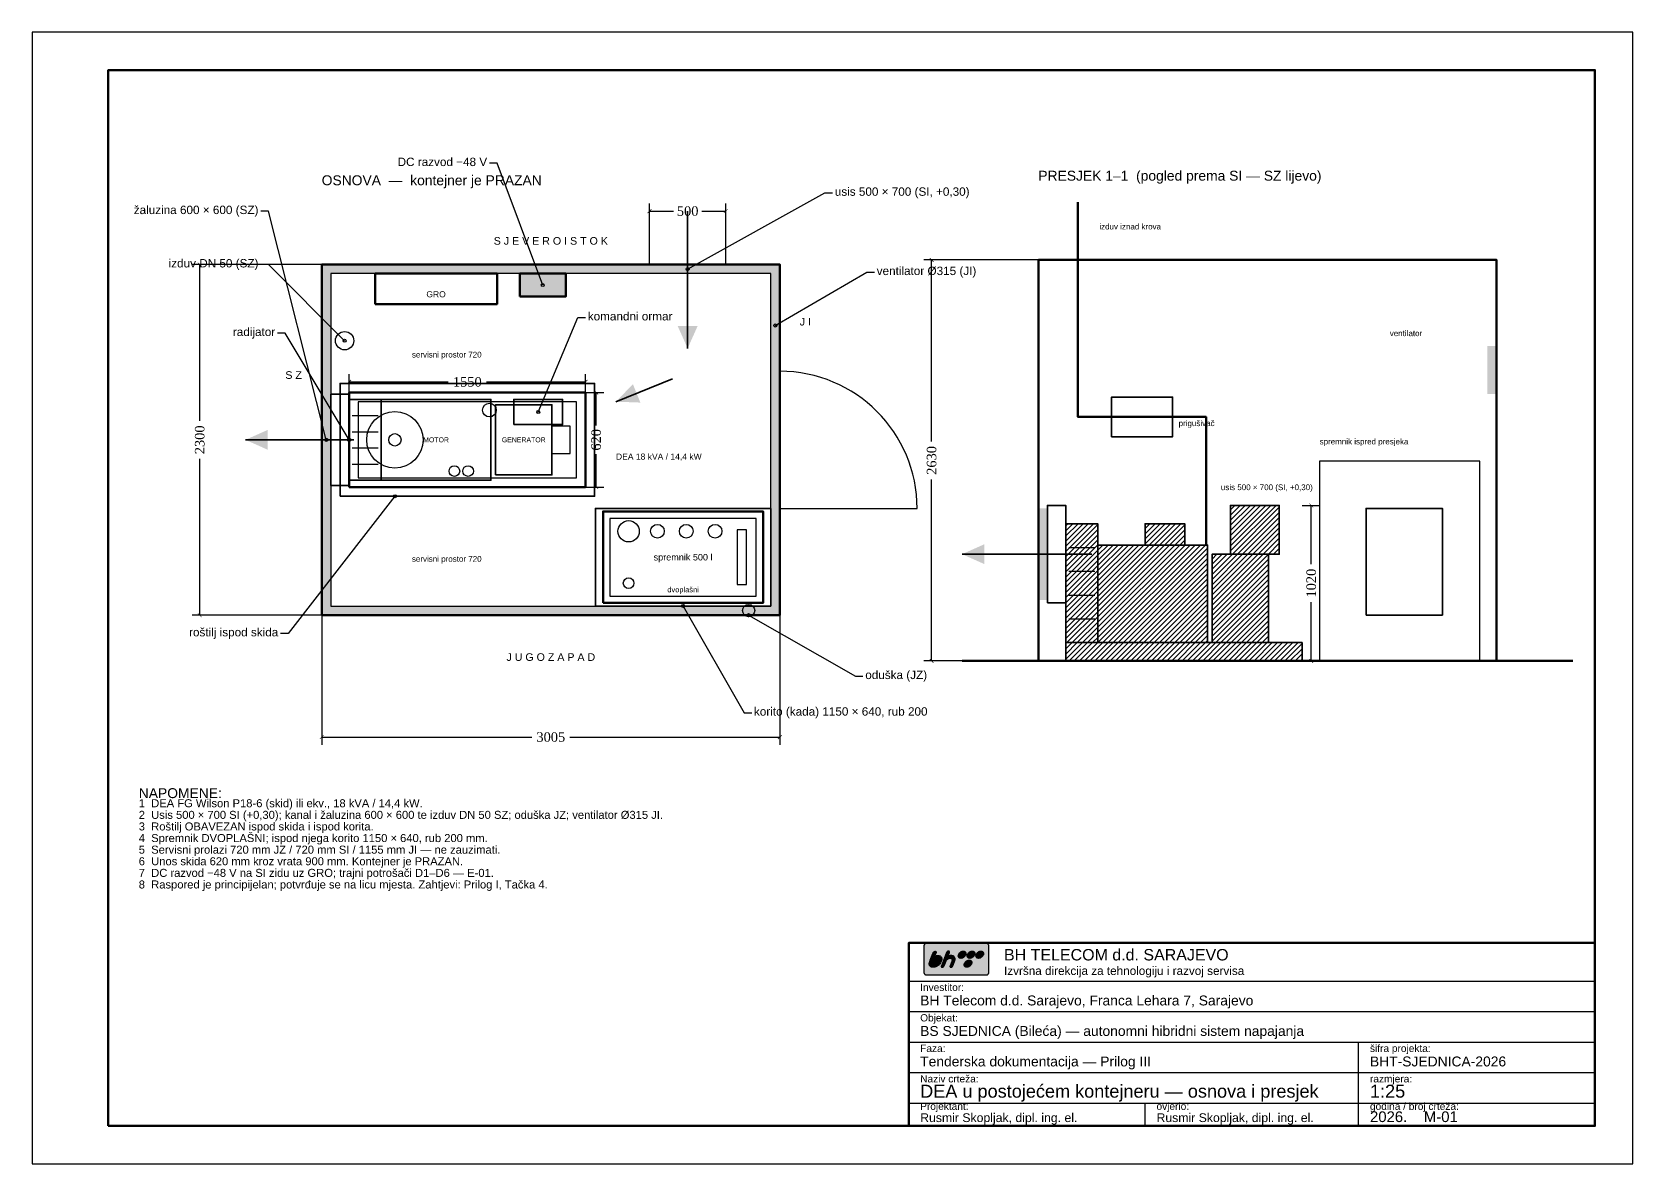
# Model space of a CAD drawing. Header units: millimetres. Extents: x 0 to 10500, y 0 to 7425.
import ezdxf
from ezdxf.enums import TextEntityAlignment as Align

# ---------------------------------------------------------------- set-up
doc = ezdxf.new("R2010")
doc.units = ezdxf.units.MM
for name, color, linetype in [('Agregat', 30, 'Continuous'), ('Izvod', 253, 'Continuous'), ('Konstrukcija', 5, 'Continuous'), ('Kote', 7, 'Continuous'), ('Novi1', 30, 'Continuous'), ('Objekat', 6, 'Continuous'), ('Okvir', 3, 'Continuous'), ('Orijentacija', 1, 'Continuous'), ('Sakriveno', 15, 'Continuous'), ('Tekst', 253, 'Continuous'), ('Ventilacija', 4, 'Continuous')]:
    doc.layers.add(name, color=color, linetype=linetype)
doc.styles.add('20', font='arial.ttf')
doc.styles.get("Standard").update_dxf_attribs({"font": 'times.ttf'})
doc.dimstyles.new('M 25', dxfattribs={"dimscale": 25, "dimtxt": 2.5, "dimasz": 1, "dimexe": 2, "dimexo": 0, "dimtad": 1, "dimdec": 0, "dimtxsty": 'Standard', "dimblk": 'ARCHTICK', "dimcen": 2.5, "dimazin": 3, "dimtfac": 1, "dimtmove": 0, "dimatfit": 3, "dimarcsym": 0})

# ---------------------------------------------------------------- blocks, each defined once
blk = doc.blocks.new('_ARCHTICK')
at = {"color": 0, "linetype": 'ByBlock', "const_width": 0.15}
blk.add_lwpolyline([(-0.5, -0.5), (0.5, 0.5)], dxfattribs=at)
blk = doc.blocks.new('*D3')
for p, q in [((2080, 5060), (2080, 5180)), ((3630, 5060), (3630, 5180)), ((2080, 5130), (2730, 5130)), ((2980, 5130), (3630, 5130))]:
    blk.add_line(p, q)
at = {"layer": 'Defpoints'}
for p in [(2080, 5130), (2080, 5060), (3630, 5060)]:
    blk.add_point(p, dxfattribs=at)
at = {"layer": 'Kote', "xscale": 25, "yscale": 25, "rotation": 180}
blk.add_blockref('_ARCHTICK', (2080, 5130), dxfattribs=at)
at = {"layer": 'Kote', "xscale": 25, "yscale": 25}
blk.add_blockref('_ARCHTICK', (3630, 5130), dxfattribs=at)
at = {"layer": 'Kote', "insert": (2855, 5130), "char_height": 62.5, "attachment_point": 5}
blk.add_mtext('1550', dxfattribs=at)
blk = doc.blocks.new('*D4')
for p, q in [((3630, 5060), (3750, 5060)), ((3700, 4843.75), (3700, 5060)), ((3700, 4440), (3700, 4656.25)), ((3630, 4440), (3750, 4440))]:
    blk.add_line(p, q)
at = {"layer": 'Defpoints'}
for p in [(3630, 5060), (3630, 4440), (3700, 4440)]:
    blk.add_point(p, dxfattribs=at)
at = {"layer": 'Kote', "xscale": 25, "yscale": 25}
for p, rotation in [((3700, 5060), 90), ((3700, 4440), 270)]:
    blk.add_blockref('_ARCHTICK', p, dxfattribs=dict(at, rotation=rotation))
at = {"layer": 'Kote', "insert": (3700, 4750), "char_height": 62.5, "attachment_point": 5, "rotation": 90}
blk.add_mtext('620', dxfattribs=at)
blk = doc.blocks.new('*D5')
for p, q in [((1900, 3600), (1900, 2750)), ((4905, 3600), (4905, 2750)), ((1900, 2800), (3277.5, 2800)), ((3527.5, 2800), (4905, 2800))]:
    blk.add_line(p, q)
at = {"layer": 'Defpoints'}
for p in [(1900, 3600), (4905, 3600), (1900, 2800)]:
    blk.add_point(p, dxfattribs=at)
at = {"layer": 'Kote', "xscale": 25, "yscale": 25, "rotation": 180}
blk.add_blockref('_ARCHTICK', (1900, 2800), dxfattribs=at)
at = {"layer": 'Kote', "xscale": 25, "yscale": 25}
blk.add_blockref('_ARCHTICK', (4905, 2800), dxfattribs=at)
at = {"layer": 'Kote', "insert": (3402.5, 2800), "char_height": 62.5, "attachment_point": 5}
blk.add_mtext('3005', dxfattribs=at)
blk = doc.blocks.new('*D6')
for p, q in [((1900, 5900), (1050, 5900)), ((1100, 4875), (1100, 5900)), ((1100, 3600), (1100, 4625)), ((1900, 3600), (1050, 3600))]:
    blk.add_line(p, q)
at = {"layer": 'Defpoints'}
for p in [(1900, 5900), (1100, 3600), (1900, 3600)]:
    blk.add_point(p, dxfattribs=at)
at = {"layer": 'Kote', "xscale": 25, "yscale": 25}
for p, rotation in [((1100, 5900), 90), ((1100, 3600), 270)]:
    blk.add_blockref('_ARCHTICK', p, dxfattribs=dict(at, rotation=rotation))
at = {"layer": 'Kote', "insert": (1100, 4750), "char_height": 62.5, "attachment_point": 5, "rotation": 90}
blk.add_mtext('2300', dxfattribs=at)
blk = doc.blocks.new('*D7')
for p, q in [((4050, 5900), (4050, 6300)), ((4550, 5900), (4550, 6300)), ((4050, 6250), (4206.25, 6250)), ((4393.75, 6250), (4550, 6250))]:
    blk.add_line(p, q)
at = {"layer": 'Defpoints'}
for p in [(4050, 6250), (4050, 5900), (4550, 5900)]:
    blk.add_point(p, dxfattribs=at)
at = {"layer": 'Kote', "xscale": 25, "yscale": 25, "rotation": 180}
blk.add_blockref('_ARCHTICK', (4050, 6250), dxfattribs=at)
at = {"layer": 'Kote', "xscale": 25, "yscale": 25}
blk.add_blockref('_ARCHTICK', (4550, 6250), dxfattribs=at)
at = {"layer": 'Kote', "insert": (4300, 6250), "char_height": 62.5, "attachment_point": 5}
blk.add_mtext('500', dxfattribs=at)
blk = doc.blocks.new('*D8')
for p, q in [((8330, 4320), (8440, 4320)), ((8390, 3935), (8390, 4320)), ((8390, 3300), (8390, 3685)), ((8330, 3300), (8440, 3300))]:
    blk.add_line(p, q)
at = {"layer": 'Defpoints'}
for p in [(8330, 4320), (8330, 3300), (8390, 3300)]:
    blk.add_point(p, dxfattribs=at)
at = {"layer": 'Kote', "xscale": 25, "yscale": 25}
for p, rotation in [((8390, 4320), 90), ((8390, 3300), 270)]:
    blk.add_blockref('_ARCHTICK', p, dxfattribs=dict(at, rotation=rotation))
at = {"layer": 'Kote', "insert": (8390, 3810), "char_height": 62.5, "attachment_point": 5, "rotation": 90}
blk.add_mtext('1020', dxfattribs=at)
blk = doc.blocks.new('*D9')
for p, q in [((6600, 5930), (5850, 5930)), ((5900, 4740), (5900, 5930)), ((5900, 3300), (5900, 4490)), ((6600, 3300), (5850, 3300))]:
    blk.add_line(p, q)
at = {"layer": 'Defpoints'}
for p in [(6600, 5930), (5900, 3300), (6600, 3300)]:
    blk.add_point(p, dxfattribs=at)
at = {"layer": 'Kote', "xscale": 25, "yscale": 25}
for p, rotation in [((5900, 5930), 90), ((5900, 3300), 270)]:
    blk.add_blockref('_ARCHTICK', p, dxfattribs=dict(at, rotation=rotation))
at = {"layer": 'Kote', "insert": (5900, 4615), "char_height": 62.5, "attachment_point": 5, "rotation": 90}
blk.add_mtext('2630', dxfattribs=at)

msp = doc.modelspace()

# ---------------------------------------------------------------- hatches: boundary and pattern name
at = {"layer": 'Agregat'}
h = msp.add_hatch(dxfattribs=at)
h.set_pattern_fill('ANSI31', scale=7.5)
h.paths.add_polyline_path([(7860, 4000), (8180, 4000), (8180, 4320), (7860, 4320)])
h = msp.add_hatch(dxfattribs=at)
h.set_pattern_fill('ANSI31', scale=7.5)
h.paths.add_polyline_path([(6780, 3420), (6990, 3420), (6990, 4200), (6780, 4200)])
h = msp.add_hatch(dxfattribs=at)
h.set_pattern_fill('ANSI31', scale=7.5)
h.paths.add_polyline_path([(7300, 4060), (7560, 4060), (7560, 4200), (7300, 4200)])
h = msp.add_hatch(dxfattribs=at)
h.set_pattern_fill('ANSI31', scale=7.5)
h.paths.add_polyline_path([(6990, 3420), (7710, 3420), (7710, 4060), (6990, 4060)])
h = msp.add_hatch(dxfattribs=at)
h.set_pattern_fill('ANSI31', scale=7.5)
h.paths.add_polyline_path([(7740, 3420), (8110, 3420), (8110, 4000), (7740, 4000)])
h = msp.add_hatch(dxfattribs=at)
h.set_pattern_fill('ANSI31', scale=7.5)
h.paths.add_polyline_path([(6780, 3300), (8330, 3300), (8330, 3420), (6780, 3420)])
at = {"layer": 'Novi1'}
msp.add_hatch(color=30, dxfattribs=at).paths.add_polyline_path([(3200, 5690), (3500, 5690), (3500, 5840), (3200, 5840)])
at = {"layer": 'Objekat'}
for color, points in [(8, [(1900, 5840), (4905, 5840), (4905, 5900), (1900, 5900)]), (8, [(1900, 3660), (1960, 3660), (1960, 5840), (1900, 5840)]), (8, [(4845, 3660), (4905, 3660), (4905, 5840), (4845, 5840)]), (0, [(4845, 4300), (4905, 4300), (4905, 5200), (4845, 5200)]), (8, [(1900, 3600), (4905, 3600), (4905, 3660), (1900, 3660)])]:
    msp.add_hatch(color=color, dxfattribs=at).paths.add_polyline_path(points)
at = {"layer": 'Okvir'}
for color, points in [(30, [(5865.2, 1240), (6259.8, 1240), (6261.8, 1240.2), (6263.8, 1240.6), (6265.7, 1241.3), (6267.4, 1242.3), (6269.1, 1243.5), (6270.5, 1244.9), (6271.8, 1246.4), (6272.9, 1248.2), (6273.8, 1250.1), (6274.5, 1252.2), (6274.9, 1254.3), (6275, 1256.5), (6275, 1430.2), (6274.9, 1432.4), (6274.5, 1434.5), (6273.8, 1436.6), (6272.9, 1438.5), (6271.8, 1440.2), (6270.5, 1441.8), (6269.1, 1443.2), (6267.4, 1444.4), (6265.7, 1445.4), (6263.8, 1446.1), (6261.8, 1446.5), (6259.8, 1446.7), (5865.2, 1446.7), (5863.2, 1446.5), (5861.2, 1446.1), (5859.3, 1445.4), (5857.6, 1444.4), (5855.9, 1443.2), (5854.5, 1441.8), (5853.2, 1440.2), (5852.1, 1438.5), (5851.2, 1436.6), (5850.5, 1434.5), (5850.1, 1432.4), (5850, 1430.2), (5850, 1256.5), (5850.1, 1254.3), (5850.5, 1252.2), (5851.2, 1250.1), (5852.1, 1248.2), (5853.2, 1246.4), (5854.5, 1244.9), (5855.9, 1243.5), (5857.6, 1242.3), (5859.3, 1241.3), (5861.2, 1240.6), (5863.2, 1240.2)]), (7, [(5963.6, 1329), (5961.1, 1323.6), (5958.2, 1318.4), (5954.8, 1313.6), (5951, 1309.1), (5946.8, 1305), (5942.3, 1301.4), (5937.5, 1298.2), (5932.4, 1295.5), (5927.1, 1293.4), (5921.7, 1291.8), (5916.2, 1290.8), (5910.6, 1290.5), (5907.7, 1290.5), (5905, 1290.8), (5902.5, 1291.2), (5900.2, 1291.7), (5898, 1292.4), (5896, 1293.2), (5894.1, 1294.2), (5892.4, 1295.4), (5890.8, 1296.6), (5889.5, 1298.1), (5888.2, 1299.6), (5887.1, 1301.4), (5886, 1303.8), (5885.3, 1306.2), (5884.8, 1308.7), (5884.6, 1311.2), (5884.6, 1313.8), (5884.9, 1316.4), (5885.4, 1319), (5886, 1321.7), (5886.8, 1324.5), (5887.7, 1327.3), (5888.8, 1330.2), (5889.9, 1333.1), (5889.9, 1333.1), (5889.9, 1333.1), (5889.9, 1333.1), (5889.9, 1333.1), (5889.9, 1333.2), (5889.9, 1333.2), (5889.9, 1333.2), (5889.9, 1333.3), (5890, 1333.3), (5890, 1333.3), (5890, 1333.4), (5890, 1333.4), (5891.4, 1336.8), (5908.8, 1380.6), (5910.7, 1386), (5911.1, 1386.7), (5911.4, 1387.4), (5911.8, 1388), (5912.2, 1388.7), (5912.6, 1389.3), (5913.1, 1389.8), (5913.6, 1390.4), (5914.1, 1390.9), (5914.6, 1391.4), (5915.2, 1391.9), (5915.8, 1392.4), (5916.4, 1392.8), (5916.9, 1393.2), (5917.5, 1393.5), (5918.1, 1393.8), (5918.6, 1394.1), (5919.2, 1394.3), (5919.8, 1394.5), (5920.4, 1394.7), (5921, 1394.8), (5921.6, 1394.9), (5922.2, 1395), (5922.8, 1395.1), (5923.4, 1395.1), (5924, 1395.1), (5924.6, 1395), (5925.1, 1394.9), (5925.7, 1394.8), (5926.2, 1394.7), (5926.6, 1394.5), (5927.1, 1394.3), (5927.5, 1394), (5927.9, 1393.7), (5928.2, 1393.4), (5928.5, 1393), (5928.8, 1392.7), (5929, 1392.2), (5929.3, 1391.8), (5929.4, 1391.3), (5929.5, 1390.9), (5929.6, 1390.3), (5929.7, 1389.8), (5929.6, 1389.2), (5929.6, 1388.7), (5929.5, 1388), (5929.3, 1387.4), (5929.2, 1386.7), (5928.9, 1386), (5926.8, 1380.8), (5926.8, 1380.8), (5926.8, 1380.8), (5926.8, 1380.8), (5926.8, 1380.8), (5926.8, 1380.8), (5926.8, 1380.8), (5926.8, 1380.7), (5926.8, 1380.7), (5926.8, 1380.7), (5926.8, 1380.7), (5926.8, 1380.6), (5926.8, 1380.6), (5919.3, 1362.1), (5921.1, 1362.9), (5922.9, 1363.7), (5924.6, 1364.4), (5926.4, 1365), (5928.2, 1365.6), (5930.1, 1366.1), (5931.9, 1366.5), (5933.7, 1366.9), (5935.6, 1367.2), (5937.4, 1367.4), (5939.3, 1367.5), (5941.1, 1367.6), (5946.4, 1367.2), (5951, 1366.2), (5955.1, 1364.6), (5958.6, 1362.4), (5961.6, 1359.7), (5963.8, 1356.4), (5965.5, 1352.7), (5966.5, 1348.6), (5966.8, 1344.2), (5966.5, 1339.4), (5965.4, 1334.3)]), (7, [(6028, 1367.6), (6026.2, 1367.5), (6024.4, 1367.4), (6022.6, 1367.2), (6020.7, 1366.9), (6018.9, 1366.5), (6017.1, 1366.1), (6015.3, 1365.6), (6013.5, 1365), (6011.8, 1364.4), (6010, 1363.7), (6008.3, 1362.9), (6006.6, 1362.1), (6008.5, 1367.3), (6016.5, 1387.1), (6016.8, 1387.8), (6017, 1388.5), (6017.1, 1389.1), (6017.2, 1389.7), (6017.3, 1390.3), (6017.3, 1390.9), (6017.3, 1391.4), (6017.2, 1392), (6017.1, 1392.5), (6016.9, 1392.9), (6016.6, 1393.4), (6016.3, 1393.8), (6016.1, 1394.2), (6015.8, 1394.5), (6015.4, 1394.9), (6015, 1395.1), (6014.6, 1395.4), (6014.2, 1395.6), (6013.7, 1395.8), (6013.2, 1396), (6012.7, 1396.1), (6012.1, 1396.2), (6011.6, 1396.2), (6011, 1396.2), (6010.4, 1396.2), (6009.8, 1396.2), (6009.2, 1396.1), (6008.6, 1396), (6008, 1395.8), (6007.4, 1395.6), (6006.8, 1395.4), (6006.2, 1395.2), (6005.7, 1394.9), (6005.1, 1394.6), (6004.5, 1394.3), (6004, 1394), (6003.3, 1393.5), (6002.7, 1393), (6002.2, 1392.5), (6001.6, 1392), (6001.1, 1391.5), (6000.6, 1390.9), (6000.2, 1390.3), (5999.8, 1389.7), (5999.4, 1389.1), (5999.1, 1388.5), (5998.7, 1387.8), (5998.4, 1387.1), (5963.8, 1299.4), (5963.5, 1298.7), (5963.3, 1298.1), (5963.2, 1297.4), (5963, 1296.8), (5963, 1296.2), (5963, 1295.6), (5963, 1295.1), (5963.1, 1294.6), (5963.3, 1294.1), (5963.4, 1293.6), (5963.7, 1293.2), (5963.9, 1292.7), (5964.2, 1292.4), (5964.6, 1292.1), (5964.9, 1291.8), (5965.3, 1291.5), (5965.7, 1291.3), (5966.1, 1291), (5966.6, 1290.9), (5967.1, 1290.7), (5967.6, 1290.6), (5968.1, 1290.5), (5968.7, 1290.5), (5969.3, 1290.5), (5969.9, 1290.5), (5970.5, 1290.5), (5971.1, 1290.6), (5971.7, 1290.7), (5972.3, 1290.9), (5972.9, 1291), (5973.5, 1291.3), (5974.1, 1291.5), (5974.7, 1291.8), (5975.3, 1292.1), (5975.9, 1292.4), (5976.5, 1292.7), (5977.1, 1293.2), (5977.6, 1293.6), (5978.2, 1294.1), (5978.7, 1294.6), (5979.2, 1295.1), (5979.6, 1295.6), (5980.1, 1296.2), (5980.5, 1296.8), (5980.9, 1297.4), (5981.2, 1298.1), (5981.5, 1298.7), (5981.8, 1299.4), (5994.5, 1331.6), (5995.9, 1334.1), (5997.5, 1336.5), (5999.3, 1338.8), (6001.2, 1340.8), (6003.3, 1342.7), (6005.6, 1344.4), (6007.9, 1345.9), (6010.4, 1347.2), (6012.9, 1348.2), (6015.6, 1348.9), (6018.2, 1349.4), (6020.9, 1349.5), (6023.7, 1349.3), (6026.3, 1348.8), (6028.4, 1348), (6030.3, 1346.8), (6031.8, 1345.4), (6033, 1343.7), (6033.8, 1341.7), (6034.3, 1339.5), (6034.4, 1337.2), (6034.2, 1334.6), (6033.6, 1331.9), (6032.6, 1329), (6021.2, 1299.6), (6021, 1298.9), (6020.7, 1298.2), (6020.6, 1297.5), (6020.5, 1296.9), (6020.4, 1296.3), (6020.4, 1295.7), (6020.5, 1295.1), (6020.6, 1294.6), (6020.7, 1294.1), (6020.9, 1293.7), (6021.1, 1293.3), (6021.4, 1292.9), (6021.7, 1292.5), (6022, 1292.2), (6022.4, 1291.8), (6022.7, 1291.5), (6023.1, 1291.3), (6023.6, 1291.1), (6024, 1290.9), (6024.5, 1290.7), (6025, 1290.6), (6025.6, 1290.5), (6026.1, 1290.5), (6026.7, 1290.5), (6027.4, 1290.5), (6028, 1290.5), (6028.6, 1290.6), (6029.2, 1290.7), (6029.8, 1290.9), (6030.4, 1291.1), (6031, 1291.3), (6031.6, 1291.5), (6032.2, 1291.8), (6032.8, 1292.2), (6033.5, 1292.5), (6034.1, 1292.9), (6034.7, 1293.3), (6035.2, 1293.7), (6035.8, 1294.1), (6036.3, 1294.6), (6036.8, 1295.1), (6037.2, 1295.7), (6037.6, 1296.3), (6038, 1296.9), (6038.4, 1297.5), (6038.7, 1298.2), (6039, 1298.9), (6039.3, 1299.6), (6050.7, 1329), (6052.4, 1334.3), (6053.5, 1339.4), (6053.8, 1344.2), (6053.5, 1348.6), (6052.5, 1352.7), (6050.8, 1356.4), (6048.5, 1359.7), (6045.6, 1362.4), (6042.1, 1364.6), (6038, 1366.2), (6033.3, 1367.2)]), (7, [(6107.6, 1396.2), (6110.7, 1396), (6113.6, 1395.4), (6116.2, 1394.4), (6118.4, 1393), (6120.4, 1391.3), (6122, 1389.2), (6123.2, 1386.9), (6124.1, 1384.4), (6124.6, 1381.7), (6124.6, 1378.8), (6124.2, 1375.7), (6123.4, 1372.5), (6122.1, 1369.3), (6120.5, 1366.2), (6118.5, 1363.3), (6116.3, 1360.6), (6113.7, 1358.1), (6111, 1355.8), (6108.1, 1353.8), (6105, 1352.1), (6101.8, 1350.7), (6098.6, 1349.7), (6095.3, 1349.1), (6092, 1348.9), (6088.9, 1349.1), (6086, 1349.7), (6083.4, 1350.7), (6081.1, 1352.1), (6079.2, 1353.8), (6077.6, 1355.8), (6076.3, 1358.1), (6075.5, 1360.6), (6075, 1363.3), (6075, 1366.2), (6075.4, 1369.3), (6076.2, 1372.5), (6077.5, 1375.7), (6079.1, 1378.8), (6081.1, 1381.7), (6083.3, 1384.4), (6085.9, 1386.9), (6088.6, 1389.2), (6091.6, 1391.3), (6094.6, 1393), (6097.8, 1394.4), (6101.1, 1395.4), (6104.3, 1396)]), (7, [(6165.9, 1396.2), (6169, 1396), (6171.9, 1395.4), (6174.5, 1394.4), (6176.8, 1393), (6178.8, 1391.3), (6180.4, 1389.2), (6181.6, 1386.9), (6182.5, 1384.4), (6183, 1381.7), (6183, 1378.8), (6182.7, 1375.7), (6181.8, 1372.5), (6180.6, 1369.3), (6178.9, 1366.2), (6177, 1363.3), (6174.7, 1360.6), (6172.2, 1358.1), (6169.4, 1355.8), (6166.5, 1353.8), (6163.4, 1352.1), (6160.2, 1350.7), (6157, 1349.7), (6153.7, 1349.1), (6150.4, 1348.9), (6147.3, 1349.1), (6144.4, 1349.7), (6141.8, 1350.7), (6139.6, 1352.1), (6137.6, 1353.8), (6136, 1355.8), (6134.7, 1358.1), (6133.8, 1360.6), (6133.3, 1363.3), (6133.3, 1366.2), (6133.6, 1369.3), (6134.5, 1372.5), (6135.8, 1375.7), (6137.4, 1378.8), (6139.4, 1381.7), (6141.7, 1384.4), (6144.2, 1386.9), (6146.9, 1389.2), (6149.9, 1391.3), (6152.9, 1393), (6156.1, 1394.4), (6159.3, 1395.4), (6162.6, 1396)]), (7, [(6223.5, 1396.2), (6226.6, 1396), (6229.5, 1395.4), (6232, 1394.4), (6234.3, 1393), (6236.2, 1391.3), (6237.8, 1389.2), (6239.1, 1386.9), (6240, 1384.4), (6240.4, 1381.7), (6240.5, 1378.8), (6240.1, 1375.7), (6239.3, 1372.5), (6238, 1369.3), (6236.4, 1366.2), (6234.4, 1363.3), (6232.1, 1360.6), (6229.6, 1358.1), (6226.9, 1355.8), (6223.9, 1353.8), (6220.9, 1352.1), (6217.7, 1350.7), (6214.4, 1349.7), (6211.1, 1349.1), (6207.9, 1348.9), (6204.7, 1349.1), (6201.9, 1349.7), (6199.3, 1350.7), (6197, 1352.1), (6195.1, 1353.8), (6193.4, 1355.8), (6192.2, 1358.1), (6191.3, 1360.6), (6190.9, 1363.3), (6190.8, 1366.2), (6191.2, 1369.3), (6192.1, 1372.5), (6193.3, 1375.7), (6195, 1378.8), (6196.9, 1381.7), (6199.2, 1384.4), (6201.7, 1386.9), (6204.5, 1389.2), (6207.4, 1391.3), (6210.5, 1393), (6213.7, 1394.4), (6216.9, 1395.4), (6220.2, 1396)]), (7, [(5945.5, 1329), (5946.5, 1331.9), (5947.1, 1334.6), (5947.4, 1337.2), (5947.3, 1339.5), (5946.8, 1341.7), (5946, 1343.7), (5944.8, 1345.4), (5943.3, 1346.8), (5941.5, 1348), (5939.3, 1348.8), (5936.8, 1349.3), (5934, 1349.5), (5931, 1349.3), (5928.1, 1348.8), (5925.3, 1347.9), (5922.5, 1346.7), (5919.9, 1345.3), (5917.4, 1343.5), (5915.1, 1341.6), (5912.9, 1339.4), (5910.9, 1337), (5909.1, 1334.5), (5907.6, 1331.8), (5906.3, 1329), (5905.2, 1325.6), (5904.6, 1322.6), (5904.4, 1319.8), (5904.7, 1317.4), (5905.3, 1315.2), (5906.3, 1313.4), (5907.6, 1311.9), (5909.2, 1310.6), (5911.1, 1309.7), (5913.2, 1309), (5915.5, 1308.6), (5917.9, 1308.5), (5920.4, 1308.7), (5923, 1309.1), (5925.6, 1309.8), (5928.2, 1310.9), (5930.9, 1312.2), (5933.4, 1313.8), (5935.9, 1315.6), (5938.2, 1317.8), (5940.4, 1320.2), (5942.4, 1322.9), (5944.1, 1325.8)]), (7, [(6146.7, 1337.6), (6149.8, 1337.4), (6152.7, 1336.8), (6155.3, 1335.8), (6157.5, 1334.4), (6159.5, 1332.7), (6161.1, 1330.7), (6162.4, 1328.5), (6163.3, 1326), (6163.7, 1323.2), (6163.8, 1320.3), (6163.4, 1317.3), (6162.6, 1314.1), (6161.4, 1310.9), (6159.7, 1307.8), (6157.8, 1304.9), (6155.5, 1302.2), (6153, 1299.6), (6150.2, 1297.4), (6147.3, 1295.4), (6144.2, 1293.7), (6141, 1292.3), (6137.8, 1291.3), (6134.5, 1290.7), (6131.2, 1290.5), (6128.1, 1290.7), (6125.2, 1291.3), (6122.6, 1292.3), (6120.4, 1293.7), (6118.4, 1295.4), (6116.8, 1297.4), (6115.5, 1299.6), (6114.6, 1302.2), (6114.1, 1304.9), (6114.1, 1307.8), (6114.4, 1310.9), (6115.3, 1314.1), (6116.5, 1317.3), (6118.2, 1320.3), (6120.1, 1323.2), (6122.4, 1326), (6124.9, 1328.5), (6127.7, 1330.7), (6130.6, 1332.7), (6133.7, 1334.4), (6136.9, 1335.8), (6140.1, 1336.8), (6143.4, 1337.4)])]:
    msp.add_hatch(color=color, dxfattribs=at).paths.add_polyline_path(points)
at = {"layer": 'Ventilacija'}
for points in [[(4050, 5840), (4550, 5840), (4550, 5900), (4050, 5900)], [(4845, 5350), (4905, 5350), (4905, 5665), (4845, 5665)], [(9545, 5050), (9605, 5050), (9605, 5365), (9545, 5365)], [(1900, 4450), (1960, 4450), (1960, 5050), (1900, 5050)], [(6600, 3700), (6660, 3700), (6660, 4300), (6600, 4300)]]:
    msp.add_hatch(color=4, dxfattribs=at).paths.add_polyline_path(points)

# ---------------------------------------------------------------- linework, layer by layer
at = {"layer": 'Agregat', "color": 4}
for p, q in [((2100, 4909), (2270, 4909)), ((2100, 4803), (2270, 4803)), ((2100, 4697), (2270, 4697)), ((2100, 4591), (2270, 4591)), ((6800, 4044), (6970, 4044)), ((6800, 3888), (6970, 3888)), ((6800, 3732), (6970, 3732)), ((6800, 3576), (6970, 3576))]:
    msp.add_line(p, q, dxfattribs=at)
at = {"layer": 'Agregat', "color": 30, "lineweight": 50}
for points in [[(2080, 4440), (3630, 4440), (3630, 5060), (2080, 5060)], [(3745, 3680), (4795, 3680), (4795, 4280), (3745, 4280)]]:
    msp.add_lwpolyline(points, close=True, dxfattribs=at)
at = {"layer": 'Agregat', "color": 4, "lineweight": 35}
for points in [[(2080, 4485), (2290, 4485), (2290, 5015), (2080, 5015)], [(6780, 3420), (6990, 3420), (6990, 4200), (6780, 4200)]]:
    msp.add_lwpolyline(points, close=True, dxfattribs=at)
at = {"layer": 'Agregat', "color": 30, "lineweight": 25}
for points in [[(2140, 4500), (3570, 4500), (3570, 5000), (2140, 5000)], [(3410, 4660), (3530, 4660), (3530, 4840), (3410, 4840)], [(3790, 3725), (4750, 3725), (4750, 4235), (3790, 4235)]]:
    msp.add_lwpolyline(points, close=True, dxfattribs=at)
at = {"layer": 'Agregat', "color": 30, "lineweight": 35}
for points in [[(2290, 4485), (3010, 4485), (3010, 5015), (2290, 5015)], [(3040, 4520), (3410, 4520), (3410, 4980), (3040, 4980)], [(3160, 4850), (3480, 4850), (3480, 5015), (3160, 5015)], [(7860, 4000), (8180, 4000), (8180, 4320), (7860, 4320)], [(7300, 4060), (7560, 4060), (7560, 4200), (7300, 4200)], [(6990, 3420), (7710, 3420), (7710, 4060), (6990, 4060)], [(7740, 3420), (8110, 3420), (8110, 4000), (7740, 4000)], [(6780, 3300), (8330, 3300), (8330, 3420), (6780, 3420)]]:
    msp.add_lwpolyline(points, close=True, dxfattribs=at)
at = {"layer": 'Agregat', "color": 1, "lineweight": 35}
msp.add_lwpolyline([(3695, 3660), (4845, 3660), (4845, 4300), (3695, 4300)], close=True, dxfattribs=at)
at = {"layer": 'Agregat', "color": 1, "lineweight": 25}
msp.add_lwpolyline([(4625, 3800), (4685, 3800), (4685, 4160), (4625, 4160)], close=True, dxfattribs=at)
at = {"layer": 'Agregat', "color": 1}
for centre, radius in [((2770, 4545), 35), ((2860, 4545), 35), ((3913, 4150), 70), ((4102, 4150), 45), ((4291, 4150), 45), ((4480, 4150), 45), ((3913, 3810), 35)]:
    msp.add_circle(centre, radius, dxfattribs=at)
at = {"layer": 'Izvod', "color": 8}
for points in [[(3350, 5765), (3050, 6565), (3000, 6565)], [(4300, 5870), (5200, 6370), (5250, 6370)], [(1930, 4750), (1550, 6250), (1500, 6250)], [(2050, 5400), (1550, 5900), (1500, 5900)], [(4875, 5500), (5475, 5850), (5525, 5850)], [(3320, 4932.5), (3580, 5552.5), (3630, 5552.5)], [(2080, 4750), (1660, 5450), (1610, 5450)], [(2380, 4380), (1680, 3480), (1630, 3480)], [(4270, 3660), (4670, 2960), (4720, 2960)], [(4700, 3600), (5400, 3200), (5450, 3200)]]:
    msp.add_lwpolyline(points, dxfattribs=at)
for centre in [(4300, 5870), (3350, 5765), (4875, 5500), (2050, 5400), (3320, 4932.5), (1930, 4750), (2080, 4750), (2380, 4380), (4270, 3660), (4700, 3600)]:
    msp.add_circle(centre, 10, dxfattribs=at)
at = {"layer": 'Konstrukcija', "color": 5, "lineweight": 35}
msp.add_lwpolyline([(2020, 4380), (3690, 4380), (3690, 5120), (2020, 5120)], close=True, dxfattribs=at)
at = {"layer": 'Novi1', "color": 30, "lineweight": 50}
for points in [[(2250, 5640), (3050, 5640), (3050, 5840), (2250, 5840)], [(3200, 5690), (3500, 5690), (3500, 5840), (3200, 5840)]]:
    msp.add_lwpolyline(points, close=True, dxfattribs=at)
at = {"layer": 'Objekat', "color": 8}
msp.add_line((4905, 4300), (5805, 4300), dxfattribs=at)
at = {"layer": 'Objekat', "color": 8, "lineweight": 50}
msp.add_line((6100, 3300), (10105, 3300), dxfattribs=at)
at = {"layer": 'Objekat', "color": 6, "lineweight": 50}
for points in [[(1900, 3600), (4905, 3600), (4905, 5900), (1900, 5900)], [(6600, 3300), (9605, 3300), (9605, 5930), (6600, 5930)]]:
    msp.add_lwpolyline(points, close=True, dxfattribs=at)
at = {"layer": 'Objekat', "color": 6}
msp.add_lwpolyline([(1960, 3660), (4845, 3660), (4845, 5840), (1960, 5840)], close=True, dxfattribs=at)
at = {"layer": 'Objekat', "color": 8}
msp.add_arc((4905, 4300), 900, 0, 90, dxfattribs=at)
at = {"layer": 'Okvir'}
for p, q in [((5750, 1200), (10250, 1200)), ((5750, 1000), (10250, 1000)), ((5750, 800), (10250, 800)), ((8700, 400), (8700, 800)), ((5750, 600), (10250, 600)), ((5750, 400), (10250, 400)), ((7300, 250), (7300, 400)), ((8700, 250), (8700, 400))]:
    msp.add_line(p, q, dxfattribs=at)
at = {"layer": 'Okvir', "color": 8}
msp.add_lwpolyline([(0, 0), (10500, 0), (10500, 7425), (0, 7425)], close=True, dxfattribs=at)
at = {"layer": 'Okvir', "lineweight": 50}
for points in [[(500, 250), (10250, 250), (10250, 7175), (500, 7175)], [(5750, 250), (10250, 250), (10250, 1450), (5750, 1450)]]:
    msp.add_lwpolyline(points, close=True, dxfattribs=at)
at = {"layer": 'Okvir', "color": 30}
msp.add_lwpolyline([(5865.2, 1240), (6259.8, 1240), (6261.8, 1240.2), (6263.8, 1240.6), (6265.7, 1241.3), (6267.4, 1242.3), (6269.1, 1243.5), (6270.5, 1244.9), (6271.8, 1246.4), (6272.9, 1248.2), (6273.8, 1250.1), (6274.5, 1252.2), (6274.9, 1254.3), (6275, 1256.5), (6275, 1430.2), (6274.9, 1432.4), (6274.5, 1434.5), (6273.8, 1436.6), (6272.9, 1438.5), (6271.8, 1440.2), (6270.5, 1441.8), (6269.1, 1443.2), (6267.4, 1444.4), (6265.7, 1445.4), (6263.8, 1446.1), (6261.8, 1446.5), (6259.8, 1446.7), (5865.2, 1446.7), (5863.2, 1446.5), (5861.2, 1446.1), (5859.3, 1445.4), (5857.6, 1444.4), (5855.9, 1443.2), (5854.5, 1441.8), (5853.2, 1440.2), (5852.1, 1438.5), (5851.2, 1436.6), (5850.5, 1434.5), (5850.1, 1432.4), (5850, 1430.2), (5850, 1256.5), (5850.1, 1254.3), (5850.5, 1252.2), (5851.2, 1250.1), (5852.1, 1248.2), (5853.2, 1246.4), (5854.5, 1244.9), (5855.9, 1243.5), (5857.6, 1242.3), (5859.3, 1241.3), (5861.2, 1240.6), (5863.2, 1240.2), (5865.2, 1240)], close=True, dxfattribs=at)
at = {"layer": 'Okvir', "color": 7}
for points in [[(5963.6, 1329), (5961.1, 1323.6), (5958.2, 1318.4), (5954.8, 1313.6), (5951, 1309.1), (5946.8, 1305), (5942.3, 1301.4), (5937.5, 1298.2), (5932.4, 1295.5), (5927.1, 1293.4), (5921.7, 1291.8), (5916.2, 1290.8), (5910.6, 1290.5), (5907.7, 1290.5), (5905, 1290.8), (5902.5, 1291.2), (5900.2, 1291.7), (5898, 1292.4), (5896, 1293.2), (5894.1, 1294.2), (5892.4, 1295.4), (5890.8, 1296.6), (5889.5, 1298.1), (5888.2, 1299.6), (5887.1, 1301.4), (5886, 1303.8), (5885.3, 1306.2), (5884.8, 1308.7), (5884.6, 1311.2), (5884.6, 1313.8), (5884.9, 1316.4), (5885.4, 1319), (5886, 1321.7), (5886.8, 1324.5), (5887.7, 1327.3), (5888.8, 1330.2), (5889.9, 1333.1), (5889.9, 1333.1), (5889.9, 1333.1), (5889.9, 1333.1), (5889.9, 1333.1), (5889.9, 1333.2), (5889.9, 1333.2), (5889.9, 1333.2), (5889.9, 1333.3), (5890, 1333.3), (5890, 1333.3), (5890, 1333.4), (5890, 1333.4), (5891.4, 1336.8), (5908.8, 1380.6), (5910.7, 1386), (5911.1, 1386.7), (5911.4, 1387.4), (5911.8, 1388), (5912.2, 1388.7), (5912.6, 1389.3), (5913.1, 1389.8), (5913.6, 1390.4), (5914.1, 1390.9), (5914.6, 1391.4), (5915.2, 1391.9), (5915.8, 1392.4), (5916.4, 1392.8), (5916.9, 1393.2), (5917.5, 1393.5), (5918.1, 1393.8), (5918.6, 1394.1), (5919.2, 1394.3), (5919.8, 1394.5), (5920.4, 1394.7), (5921, 1394.8), (5921.6, 1394.9), (5922.2, 1395), (5922.8, 1395.1), (5923.4, 1395.1), (5924, 1395.1), (5924.6, 1395), (5925.1, 1394.9), (5925.7, 1394.8), (5926.2, 1394.7), (5926.6, 1394.5), (5927.1, 1394.3), (5927.5, 1394), (5927.9, 1393.7), (5928.2, 1393.4), (5928.5, 1393), (5928.8, 1392.7), (5929, 1392.2), (5929.3, 1391.8), (5929.4, 1391.3), (5929.5, 1390.9), (5929.6, 1390.3), (5929.7, 1389.8), (5929.6, 1389.2), (5929.6, 1388.7), (5929.5, 1388), (5929.3, 1387.4), (5929.2, 1386.7), (5928.9, 1386), (5926.8, 1380.8), (5926.8, 1380.8), (5926.8, 1380.8), (5926.8, 1380.8), (5926.8, 1380.8), (5926.8, 1380.8), (5926.8, 1380.8), (5926.8, 1380.7), (5926.8, 1380.7), (5926.8, 1380.7), (5926.8, 1380.7), (5926.8, 1380.6), (5926.8, 1380.6), (5919.3, 1362.1), (5921.1, 1362.9), (5922.9, 1363.7), (5924.6, 1364.4), (5926.4, 1365), (5928.2, 1365.6), (5930.1, 1366.1), (5931.9, 1366.5), (5933.7, 1366.9), (5935.6, 1367.2), (5937.4, 1367.4), (5939.3, 1367.5), (5941.1, 1367.6), (5946.4, 1367.2), (5951, 1366.2), (5955.1, 1364.6), (5958.6, 1362.4), (5961.6, 1359.7), (5963.8, 1356.4), (5965.5, 1352.7), (5966.5, 1348.6), (5966.8, 1344.2), (5966.5, 1339.4), (5965.4, 1334.3), (5963.6, 1329)], [(6028, 1367.6), (6026.2, 1367.5), (6024.4, 1367.4), (6022.6, 1367.2), (6020.7, 1366.9), (6018.9, 1366.5), (6017.1, 1366.1), (6015.3, 1365.6), (6013.5, 1365), (6011.8, 1364.4), (6010, 1363.7), (6008.3, 1362.9), (6006.6, 1362.1), (6008.5, 1367.3), (6016.5, 1387.1), (6016.8, 1387.8), (6017, 1388.5), (6017.1, 1389.1), (6017.2, 1389.7), (6017.3, 1390.3), (6017.3, 1390.9), (6017.3, 1391.4), (6017.2, 1392), (6017.1, 1392.5), (6016.9, 1392.9), (6016.6, 1393.4), (6016.3, 1393.8), (6016.1, 1394.2), (6015.8, 1394.5), (6015.4, 1394.9), (6015, 1395.1), (6014.6, 1395.4), (6014.2, 1395.6), (6013.7, 1395.8), (6013.2, 1396), (6012.7, 1396.1), (6012.1, 1396.2), (6011.6, 1396.2), (6011, 1396.2), (6010.4, 1396.2), (6009.8, 1396.2), (6009.2, 1396.1), (6008.6, 1396), (6008, 1395.8), (6007.4, 1395.6), (6006.8, 1395.4), (6006.2, 1395.2), (6005.7, 1394.9), (6005.1, 1394.6), (6004.5, 1394.3), (6004, 1394), (6003.3, 1393.5), (6002.7, 1393), (6002.2, 1392.5), (6001.6, 1392), (6001.1, 1391.5), (6000.6, 1390.9), (6000.2, 1390.3), (5999.8, 1389.7), (5999.4, 1389.1), (5999.1, 1388.5), (5998.7, 1387.8), (5998.4, 1387.1), (5963.8, 1299.4), (5963.5, 1298.7), (5963.3, 1298.1), (5963.2, 1297.4), (5963, 1296.8), (5963, 1296.2), (5963, 1295.6), (5963, 1295.1), (5963.1, 1294.6), (5963.3, 1294.1), (5963.4, 1293.6), (5963.7, 1293.2), (5963.9, 1292.7), (5964.2, 1292.4), (5964.6, 1292.1), (5964.9, 1291.8), (5965.3, 1291.5), (5965.7, 1291.3), (5966.1, 1291), (5966.6, 1290.9), (5967.1, 1290.7), (5967.6, 1290.6), (5968.1, 1290.5), (5968.7, 1290.5), (5969.3, 1290.5), (5969.9, 1290.5), (5970.5, 1290.5), (5971.1, 1290.6), (5971.7, 1290.7), (5972.3, 1290.9), (5972.9, 1291), (5973.5, 1291.3), (5974.1, 1291.5), (5974.7, 1291.8), (5975.3, 1292.1), (5975.9, 1292.4), (5976.5, 1292.7), (5977.1, 1293.2), (5977.6, 1293.6), (5978.2, 1294.1), (5978.7, 1294.6), (5979.2, 1295.1), (5979.6, 1295.6), (5980.1, 1296.2), (5980.5, 1296.8), (5980.9, 1297.4), (5981.2, 1298.1), (5981.5, 1298.7), (5981.8, 1299.4), (5994.5, 1331.6), (5995.9, 1334.1), (5997.5, 1336.5), (5999.3, 1338.8), (6001.2, 1340.8), (6003.3, 1342.7), (6005.6, 1344.4), (6007.9, 1345.9), (6010.4, 1347.2), (6012.9, 1348.2), (6015.6, 1348.9), (6018.2, 1349.4), (6020.9, 1349.5), (6023.7, 1349.3), (6026.3, 1348.8), (6028.4, 1348), (6030.3, 1346.8), (6031.8, 1345.4), (6033, 1343.7), (6033.8, 1341.7), (6034.3, 1339.5), (6034.4, 1337.2), (6034.2, 1334.6), (6033.6, 1331.9), (6032.6, 1329), (6032.6, 1329), (6021.2, 1299.6), (6021, 1298.9), (6020.7, 1298.2), (6020.6, 1297.5), (6020.5, 1296.9), (6020.4, 1296.3), (6020.4, 1295.7), (6020.5, 1295.1), (6020.6, 1294.6), (6020.7, 1294.1), (6020.9, 1293.7), (6021.1, 1293.3), (6021.4, 1292.9), (6021.7, 1292.5), (6022, 1292.2), (6022.4, 1291.8), (6022.7, 1291.5), (6023.1, 1291.3), (6023.6, 1291.1), (6024, 1290.9), (6024.5, 1290.7), (6025, 1290.6), (6025.6, 1290.5), (6026.1, 1290.5), (6026.7, 1290.5), (6027.4, 1290.5), (6028, 1290.5), (6028.6, 1290.6), (6029.2, 1290.7), (6029.8, 1290.9), (6030.4, 1291.1), (6031, 1291.3), (6031.6, 1291.5), (6032.2, 1291.8), (6032.8, 1292.2), (6033.5, 1292.5), (6034.1, 1292.9), (6034.7, 1293.3), (6035.2, 1293.7), (6035.8, 1294.1), (6036.3, 1294.6), (6036.8, 1295.1), (6037.2, 1295.7), (6037.6, 1296.3), (6038, 1296.9), (6038.4, 1297.5), (6038.7, 1298.2), (6039, 1298.9), (6039.3, 1299.6), (6050.7, 1329), (6050.7, 1329), (6052.4, 1334.3), (6053.5, 1339.4), (6053.8, 1344.2), (6053.5, 1348.6), (6052.5, 1352.7), (6050.8, 1356.4), (6048.5, 1359.7), (6045.6, 1362.4), (6042.1, 1364.6), (6038, 1366.2), (6033.3, 1367.2), (6028, 1367.6)], [(6107.6, 1396.2), (6110.7, 1396), (6113.6, 1395.4), (6116.2, 1394.4), (6118.4, 1393), (6120.4, 1391.3), (6122, 1389.2), (6123.2, 1386.9), (6124.1, 1384.4), (6124.6, 1381.7), (6124.6, 1378.8), (6124.2, 1375.7), (6123.4, 1372.5), (6122.1, 1369.3), (6120.5, 1366.2), (6118.5, 1363.3), (6116.3, 1360.6), (6113.7, 1358.1), (6111, 1355.8), (6108.1, 1353.8), (6105, 1352.1), (6101.8, 1350.7), (6098.6, 1349.7), (6095.3, 1349.1), (6092, 1348.9), (6088.9, 1349.1), (6086, 1349.7), (6083.4, 1350.7), (6081.1, 1352.1), (6079.2, 1353.8), (6077.6, 1355.8), (6076.3, 1358.1), (6075.5, 1360.6), (6075, 1363.3), (6075, 1366.2), (6075.4, 1369.3), (6076.2, 1372.5), (6077.5, 1375.7), (6079.1, 1378.8), (6081.1, 1381.7), (6083.3, 1384.4), (6085.9, 1386.9), (6088.6, 1389.2), (6091.6, 1391.3), (6094.6, 1393), (6097.8, 1394.4), (6101.1, 1395.4), (6104.3, 1396), (6107.6, 1396.2)], [(6165.9, 1396.2), (6169, 1396), (6171.9, 1395.4), (6174.5, 1394.4), (6176.8, 1393), (6178.8, 1391.3), (6180.4, 1389.2), (6181.6, 1386.9), (6182.5, 1384.4), (6183, 1381.7), (6183, 1378.8), (6182.7, 1375.7), (6181.8, 1372.5), (6180.6, 1369.3), (6178.9, 1366.2), (6177, 1363.3), (6174.7, 1360.6), (6172.2, 1358.1), (6169.4, 1355.8), (6166.5, 1353.8), (6163.4, 1352.1), (6160.2, 1350.7), (6157, 1349.7), (6153.7, 1349.1), (6150.4, 1348.9), (6147.3, 1349.1), (6144.4, 1349.7), (6141.8, 1350.7), (6139.6, 1352.1), (6137.6, 1353.8), (6136, 1355.8), (6134.7, 1358.1), (6133.8, 1360.6), (6133.3, 1363.3), (6133.3, 1366.2), (6133.6, 1369.3), (6134.5, 1372.5), (6135.8, 1375.7), (6137.4, 1378.8), (6139.4, 1381.7), (6141.7, 1384.4), (6144.2, 1386.9), (6146.9, 1389.2), (6149.9, 1391.3), (6152.9, 1393), (6156.1, 1394.4), (6159.3, 1395.4), (6162.6, 1396), (6165.9, 1396.2)], [(6223.5, 1396.2), (6226.6, 1396), (6229.5, 1395.4), (6232, 1394.4), (6234.3, 1393), (6236.2, 1391.3), (6237.8, 1389.2), (6239.1, 1386.9), (6240, 1384.4), (6240.4, 1381.7), (6240.5, 1378.8), (6240.1, 1375.7), (6239.3, 1372.5), (6238, 1369.3), (6236.4, 1366.2), (6234.4, 1363.3), (6232.1, 1360.6), (6229.6, 1358.1), (6226.9, 1355.8), (6223.9, 1353.8), (6220.9, 1352.1), (6217.7, 1350.7), (6214.4, 1349.7), (6211.1, 1349.1), (6207.9, 1348.9), (6204.7, 1349.1), (6201.9, 1349.7), (6199.3, 1350.7), (6197, 1352.1), (6195.1, 1353.8), (6193.4, 1355.8), (6192.2, 1358.1), (6191.3, 1360.6), (6190.9, 1363.3), (6190.8, 1366.2), (6191.2, 1369.3), (6192.1, 1372.5), (6193.3, 1375.7), (6195, 1378.8), (6196.9, 1381.7), (6199.2, 1384.4), (6201.7, 1386.9), (6204.5, 1389.2), (6207.4, 1391.3), (6210.5, 1393), (6213.7, 1394.4), (6216.9, 1395.4), (6220.2, 1396), (6223.5, 1396.2)], [(5945.5, 1329), (5946.5, 1331.9), (5947.1, 1334.6), (5947.4, 1337.2), (5947.3, 1339.5), (5946.8, 1341.7), (5946, 1343.7), (5944.8, 1345.4), (5943.3, 1346.8), (5941.5, 1348), (5939.3, 1348.8), (5936.8, 1349.3), (5934, 1349.5), (5931, 1349.3), (5928.1, 1348.8), (5925.3, 1347.9), (5922.5, 1346.7), (5919.9, 1345.3), (5917.4, 1343.5), (5915.1, 1341.6), (5912.9, 1339.4), (5910.9, 1337), (5909.1, 1334.5), (5907.6, 1331.8), (5906.3, 1329), (5905.2, 1325.6), (5904.6, 1322.6), (5904.4, 1319.8), (5904.7, 1317.4), (5905.3, 1315.2), (5906.3, 1313.4), (5907.6, 1311.9), (5909.2, 1310.6), (5911.1, 1309.7), (5913.2, 1309), (5915.5, 1308.6), (5917.9, 1308.5), (5920.4, 1308.7), (5923, 1309.1), (5925.6, 1309.8), (5928.2, 1310.9), (5930.9, 1312.2), (5933.4, 1313.8), (5935.9, 1315.6), (5938.2, 1317.8), (5940.4, 1320.2), (5942.4, 1322.9), (5944.1, 1325.8), (5945.5, 1329)], [(6146.7, 1337.6), (6149.8, 1337.4), (6152.7, 1336.8), (6155.3, 1335.8), (6157.5, 1334.4), (6159.5, 1332.7), (6161.1, 1330.7), (6162.4, 1328.5), (6163.3, 1326), (6163.7, 1323.2), (6163.8, 1320.3), (6163.4, 1317.3), (6162.6, 1314.1), (6161.4, 1310.9), (6159.7, 1307.8), (6157.8, 1304.9), (6155.5, 1302.2), (6153, 1299.6), (6150.2, 1297.4), (6147.3, 1295.4), (6144.2, 1293.7), (6141, 1292.3), (6137.8, 1291.3), (6134.5, 1290.7), (6131.2, 1290.5), (6128.1, 1290.7), (6125.2, 1291.3), (6122.6, 1292.3), (6120.4, 1293.7), (6118.4, 1295.4), (6116.8, 1297.4), (6115.5, 1299.6), (6114.6, 1302.2), (6114.1, 1304.9), (6114.1, 1307.8), (6114.4, 1310.9), (6115.3, 1314.1), (6116.5, 1317.3), (6118.2, 1320.3), (6120.1, 1323.2), (6122.4, 1326), (6124.9, 1328.5), (6127.7, 1330.7), (6130.6, 1332.7), (6133.7, 1334.4), (6136.9, 1335.8), (6140.1, 1336.8), (6143.4, 1337.4), (6146.7, 1337.6)]]:
    msp.add_lwpolyline(points, close=True, dxfattribs=at)
at = {"layer": 'Sakriveno', "color": 8}
msp.add_lwpolyline([(8445, 3300), (9495, 3300), (9495, 4610), (8445, 4610)], close=True, dxfattribs=at)
at = {"layer": 'Ventilacija', "color": 1, "lineweight": 70}
msp.add_lwpolyline([(7700, 4060), (7700, 4900), (6860, 4900), (6860, 6310)], dxfattribs=at)
at = {"layer": 'Ventilacija', "color": 4, "lineweight": 35}
for points in [[(4300, 6250), (4300, 5350)], [(4200, 5150), (3830, 5000)], [(2110, 4750), (1400, 4750)], [(6950, 4000), (6100, 4000)]]:
    msp.add_lwpolyline(points, dxfattribs=at)
for points in [[(1960, 4450), (2080, 4450), (2080, 5050), (1960, 5050)], [(6660, 3680), (6780, 3680), (6780, 4320), (6660, 4320)], [(8750, 3600), (9250, 3600), (9250, 4300), (8750, 4300)]]:
    msp.add_lwpolyline(points, close=True, dxfattribs=at)
at = {"layer": 'Ventilacija', "color": 1, "lineweight": 35}
msp.add_lwpolyline([(7080, 4770), (7480, 4770), (7480, 5030), (7080, 5030)], close=True, dxfattribs=at)
at = {"layer": 'Ventilacija', "color": 1}
for centre, radius in [((2050, 5400), 60), ((3000, 4945), 45), ((4700, 3630), 40)]:
    msp.add_circle(centre, radius, dxfattribs=at)
at = {"layer": 'Ventilacija', "color": 4}
for radius in [185, 40.7]:
    msp.add_circle((2380, 4750), radius, dxfattribs=at)
for points in [[(4365.2, 5496.1), (4300, 5350), (4234.8, 5496.1)], [(3989.9, 4994.4), (3830, 5000), (3940.9, 5115.4)], [(1546.1, 4684.8), (1400, 4750), (1546.1, 4815.2)], [(6246.1, 3934.8), (6100, 4000), (6246.1, 4065.2)]]:
    msp.add_solid(points, dxfattribs=at)

# ---------------------------------------------------------------- texts
at = {"layer": 'Izvod', "color": 7, "style": '20'}
for s, p in [('DC razvod −48 V', (2985, 6545.8)), ('žaluzina 600 × 600 (SZ)', (1485, 6230.8)), ('izduv DN 50 (SZ)', (1485, 5880.8)), ('radijator', (1595, 5430.8)), ('roštilj ispod skida', (1615, 3460.8))]:
    msp.add_text(s, height=55, dxfattribs=at).set_placement(p, align=Align.RIGHT)
for s, p in [('usis 500 × 700 (SI, +0,30)', (5265, 6350.8)), ('ventilator Ø315 (JI)', (5540, 5830.8)), ('komandni ormar', (3645, 5533.2)), ('oduška (JZ)', (5465, 3180.8)), ('korito (kada) 1150 × 640, rub 200', (4735, 2940.8))]:
    msp.add_text(s, height=55, dxfattribs=at).set_placement(p)
at = {"layer": 'Okvir', "color": 8, "style": '20'}
for s, height, p in [('Izvršna direkcija za tehnologiju i razvoj servisa', 55, (6375, 1240)), ('Investitor:', 47.5, (5825, 1135)), ('Objekat:', 47.5, (5825, 935)), ('Faza:', 47.5, (5825, 735)), ('šifra projekta:', 47.5, (8775, 735)), ('Naziv crteža:', 47.5, (5825, 535)), ('razmjera:', 47.5, (8775, 535)), ('Projektant:', 47.5, (5825, 355)), ('ovjerio:', 47.5, (7375, 355)), ('godina / broj crteža:', 47.5, (8775, 355))]:
    msp.add_text(s, height=height, dxfattribs=at).set_placement(p)
at = {"layer": 'Orijentacija', "color": 1, "style": '20'}
for s, p in [('S J E V E R O I S T O K', (3402.5, 6030)), ('J U G O Z A P A D', (3402.5, 3300))]:
    msp.add_text(s, height=50, dxfattribs=at).set_placement(p, align=Align.CENTER)
msp.add_text('J I', height=50, dxfattribs=at).set_placement((5035, 5500))
msp.add_text('S Z', height=50, dxfattribs=at).set_placement((1770, 5150), align=Align.RIGHT)
at = {"layer": 'Tekst', "color": 7, "style": '20'}
for s, height, p in [('PRESJEK 1–1  (pogled prema SI — SZ lijevo)', 65, (6600, 6450)), ('OSNOVA  —  kontejner je PRAZAN', 65, (1900, 6420)), ('DEA 18 kVA / 14,4 kW', 40, (3830, 4620)), ('NAPOMENE:', 65, (700, 2400)), ('2  Usis 500 × 700 SI (+0,30); kanal i žaluzina 600 × 600 te izduv DN 50 SZ; oduška JZ; ventilator Ø315 JI.', 52.5, (700, 2263.9)), ('1  DEA FG Wilson P18-6 (skid) ili ekv., 18 kVA / 14,4 kW.', 52.5, (700, 2340)), ('3  Roštilj OBAVEZAN ispod skida i ispod korita.', 52.5, (700, 2187.8)), ('4  Spremnik DVOPLAŠNI; ispod njega korito 1150 × 640, rub 200 mm.', 52.5, (700, 2111.6)), ('5  Servisni prolazi 720 mm JZ / 720 mm SI / 1155 mm JI — ne zauzimati.', 52.5, (700, 2035.5)), ('6  Unos skida 620 mm kroz vrata 900 mm. Kontejner je PRAZAN.', 52.5, (700, 1959.4)), ('7  DC razvod −48 V na SI zidu uz GRO; trajni potrošači D1–D6 — E-01.', 52.5, (700, 1883.2)), ('8  Raspored je principijelan; potvrđuje se na licu mjesta. Zahtjevi: Prilog I, Tačka 4.', 52.5, (700, 1807.1)), ('BH TELECOM d.d. SARAJEVO', 75, (6375, 1335)), ('BH Telecom d.d. Sarajevo, Franca Lehara 7, Sarajevo', 65, (5825, 1040)), ('BS SJEDNICA (Bileća) — autonomni hibridni sistem napajanja', 65, (5825, 840)), ('Tenderska dokumentacija — Prilog III', 65, (5825, 640)), ('BHT-SJEDNICA-2026', 65, (8775, 640)), ('DEA u postojećem kontejneru — osnova i presjek', 85, (5825, 435)), ('1:25', 85, (8775, 435)), ('Rusmir Skopljak, dipl. ing. el.', 57.5, (5825, 275)), ('Rusmir Skopljak, dipl. ing. el.', 57.5, (7375, 275)), ('2026.    M-01', 70, (8775, 275))]:
    msp.add_text(s, height=height, dxfattribs=at).set_placement(p)
at = {"layer": 'Tekst', "color": 8, "style": '20'}
for s, p in [('izduv iznad krova', (7000, 6130)), ('ventilator', (8905, 5430)), ('prigušivač', (7520, 4840)), ('spremnik ispred presjeka', (8445, 4720))]:
    msp.add_text(s, height=37.5, dxfattribs=at).set_placement(p)
at = {"layer": 'Tekst', "color": 7, "style": '20'}
msp.add_text('GRO', height=40, dxfattribs=at).set_placement((2650, 5685), align=Align.CENTER)
at = {"layer": 'Tekst', "color": 8, "style": '20'}
for s, height, p in [('servisni prostor 720', 37.5, (2720, 5290)), ('servisni prostor 720', 37.5, (2720, 3950)), ('dvoplašni', 35, (4270, 3750))]:
    msp.add_text(s, height=height, dxfattribs=at).set_placement(p, align=Align.CENTER)
at = {"layer": 'Tekst', "color": 7, "style": '20'}
for s, height, p in [('MOTOR', 32.5, (2650, 4750)), ('GENERATOR', 32.5, (3225, 4750)), ('spremnik 500 l', 42.5, (4270, 3980))]:
    msp.add_text(s, height=height, dxfattribs=at).set_placement(p, align=Align.MIDDLE_CENTER)
at = {"layer": 'Tekst', "color": 8, "style": '20'}
msp.add_text('usis 500 × 700 (SI, +0,30)', height=37.5, dxfattribs=at).set_placement((8400, 4420), align=Align.RIGHT)

# ---------------------------------------------------------------- dimensions: what is measured, and where the dimension line sits
at = {"layer": 'Kote'}
for base, p1, p2, picture, middle in [((4050, 6250), (4050, 5900), (4550, 5900), '*D7', (4300, 6250)), ((2080, 5130), (2080, 5060), (3630, 5060), '*D3', (2855, 5130)), ((1900, 2800), (1900, 3600), (4905, 3600), '*D5', (3402.5, 2800))]:
    dim = msp.add_linear_dim(base=base, p1=p1, p2=p2, dimstyle='M 25', dxfattribs=at)
    dim.commit()
    dim.dimension.update_dxf_attribs({"geometry": picture, "text_midpoint": middle})
for base, p1, p2, picture, middle in [((1100, 3600), (1900, 3600), (1900, 5900), '*D6', (1100, 4750)), ((5900, 3300), (6600, 3300), (6600, 5930), '*D9', (5900, 4615)), ((3700, 4440), (3630, 4440), (3630, 5060), '*D4', (3700, 4750)), ((8390, 3300), (8330, 3300), (8330, 4320), '*D8', (8390, 3810))]:
    dim = msp.add_linear_dim(base=base, p1=p1, p2=p2, angle=90, dimstyle='M 25', dxfattribs=at)
    dim.commit()
    dim.dimension.update_dxf_attribs({"geometry": picture, "text_midpoint": middle})

doc.saveas('drawing.dxf')
